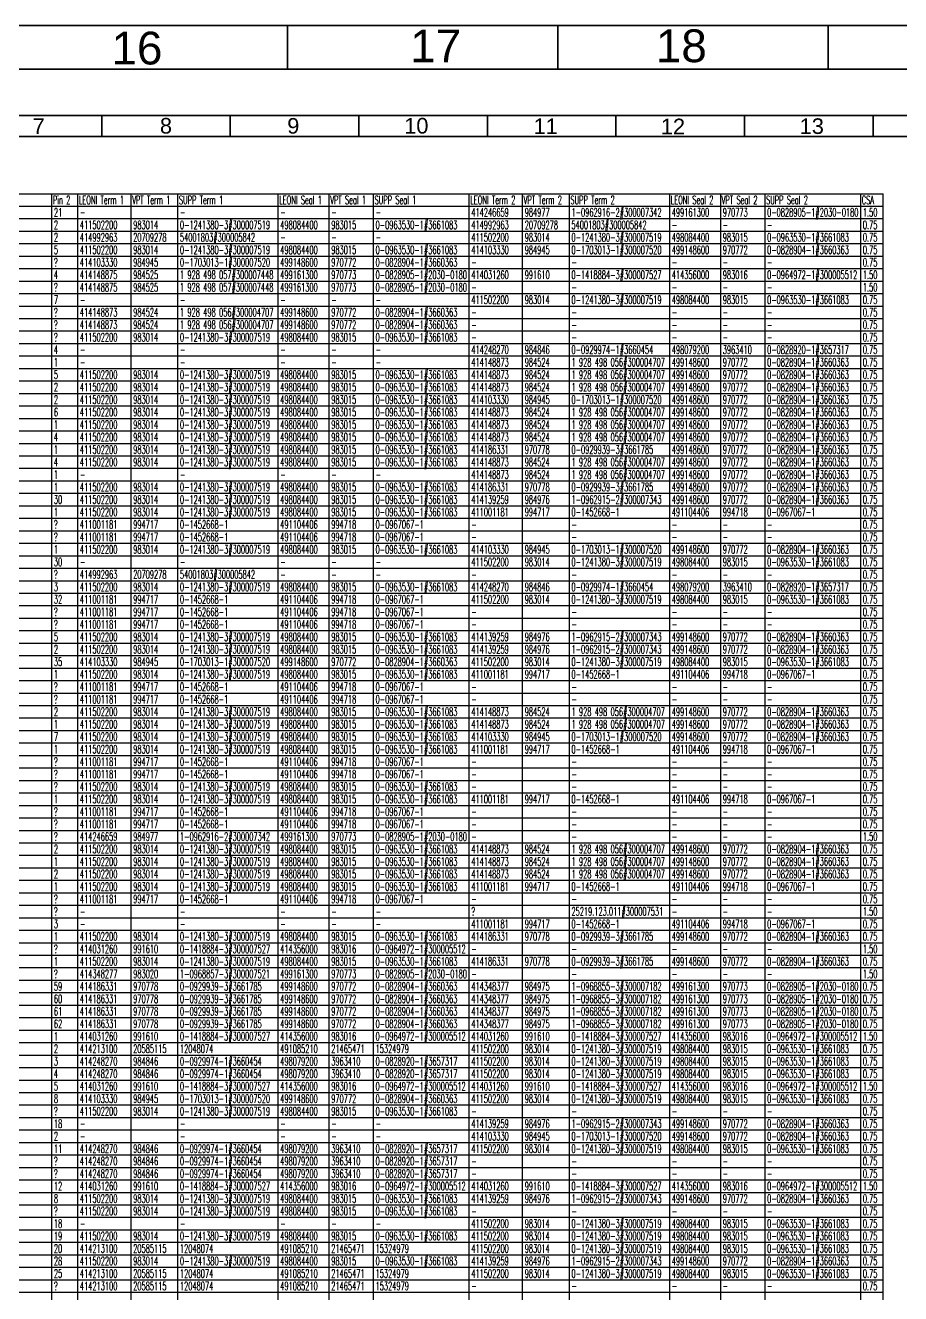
# Model space of a CAD drawing. Header units: millimetres. Extents: x -78 to 6757, y -2226 to 2184.
# Drawn here: x 3828 to 4669, y 965 to 2184 of the extents above; entities that cross this region are included whole.
import ezdxf

# ---------------------------------------------------------------- set-up
doc = ezdxf.new("R2010")
doc.units = ezdxf.units.MM
doc.layers.add('Leoni-Framelayer', color=7, linetype='Continuous')
doc.styles.add('HS-TABLE-WIRE', font='ROMANS.SHX', dxfattribs={"width": 0.5, "height": 8})
doc.styles.get("Standard").update_dxf_attribs({"font": 'TIMES.TTF'})
doc.linetypes.add('ZIPPED_TUBE', pattern='A,0.0001,-0.25,["~",Standard,S=1,R=0,X=-0.3,Y=-0.6],-0.25', length=0.5001)

# ---------------------------------------------------------------- blocks, each defined once
blk = doc.blocks.new('A2-frame')
at = {"layer": 'Leoni-Framelayer', "linetype": 'Continuous', "lineweight": 35}
for p, q in [((396, 898.58), (396, 902.58)), ((420.75, 898.58), (420.75, 902.58)), ((445.5, 898.58), (445.5, 902.58))]:
    blk.add_line(p, q, dxfattribs=at)
for points in [[(0, 482.58), (594, 482.58), (594, 902.58), (0, 902.58)], [(4, 486.58), (590, 486.58), (590, 898.58), (4, 898.58)]]:
    blk.add_lwpolyline(points, close=True, dxfattribs=at)
at = {"layer": 'Leoni-Framelayer', "linetype": 'Continuous', "lineweight": 35, "char_height": 3, "width": 0.34}
for s, insert, attachment_point in [('{\\fArial|b0|i0|c0|p34;17}', (407.24, 902.2), 1), ('{\\fArial|b0|i0|c0|p34;18}', (434.38, 902.21), 3), ('{\\fArial|b0|i0|c0|p34;16}', (384.56, 902), 3)]:
    blk.add_mtext(s, dxfattribs=dict(at, insert=insert, attachment_point=attachment_point))
blk = doc.blocks.new('3rd page_new')
at = {"color": 92, "linetype": 'Continuous'}
blk.add_lwpolyline([(5136.5, -873), (3036.5, -873), (3036.5, 2097), (5136.5, 2097), (5136.5, -873), (5136.5, -873)], dxfattribs=at)
at = {"layer": 'Leoni-Framelayer', "linetype": 'Continuous', "lineweight": 35}
for p, q in [((3901.2, 2077), (3901.2, 2097)), ((4024.7, 2077), (4024.7, 2097)), ((4148.2, 2077), (4148.2, 2097)), ((4271.8, 2077), (4271.8, 2097)), ((4395.3, 2077), (4395.3, 2097)), ((4518.8, 2077), (4518.8, 2097)), ((4642.3, 2077), (4642.3, 2097))]:
    blk.add_line(p, q, dxfattribs=at)
for points in [[(5136.5, -873), (5136.5, 2097), (3036.5, 2097), (3036.5, -873)], [(5116.5, -853), (5116.5, 2077), (3056.5, 2077), (3056.5, -853)]]:
    blk.add_lwpolyline(points, close=True, dxfattribs=at)
at = {"layer": 'Leoni-Framelayer', "linetype": 'Continuous', "lineweight": 35, "char_height": 15, "width": 1.7}
for s, insert, attachment_point in [('{\\fArial|b0|i0|c0|p34;7}', (3846.4, 2094.4), 3), ('{\\fArial|b0|i0|c0|p34;8}', (3968.7, 2094.8), 3), ('{\\fArial|b0|i0|c0|p34;9}', (4079.4, 2094.7), 1), ('{\\fArial|b0|i0|c0|p34;10}', (4215.1, 2094.8), 3), ('{\\fArial|b0|i0|c0|p34;11}', (4339.4, 2094.3), 3), ('{\\fArial|b0|i0|c0|p34;12}', (4461.7, 2094.1), 3), ('{\\fArial|b0|i0|c0|p34;13}', (4571.8, 2094.4), 1)]:
    blk.add_mtext(s, dxfattribs=dict(at, insert=insert, attachment_point=attachment_point))
blk = doc.blocks.new('3rd page_new1')
at = {"linetype": 'ZIPPED_TUBE'}
blk.add_blockref('3rd page_new', (0, 0), dxfattribs=at)
blk.add_blockref('3rd page_new', (0, 0), dxfattribs=at)
blk = doc.blocks.new('3rdpage')
at = {"linetype": 'ZIPPED_TUBE'}
blk.add_blockref('3rd page_new1', (0, 0), dxfattribs=at)
blk = doc.blocks.new('3rdpage_')
at = {"linetype": 'ZIPPED_TUBE'}
blk.add_blockref('3rdpage', (0, 0), dxfattribs=at)

msp = doc.modelspace()

# ---------------------------------------------------------------- linework, layer by layer
at = {"color": 92, "linetype": 'Continuous'}
msp.add_lwpolyline([(-78.4, -2226.2), (-78.4, 2183.8), (6158.6, 2183.8), (6158.6, -2226.2), (-78.4, -2226.2), (-78.4, -2226.2)], dxfattribs=at)
at = {"color": 7, "linetype": 'Continuous'}
for points in [[(3091.1, 2022), (4651.9, 2022)], [(3853.2, 162), (3853.2, 2022)], [(3878.2, 162), (3878.2, 2022)], [(3929.4, 162), (3929.4, 2022)], [(3974.3, 162), (3974.3, 2022)], [(4070.7, 162), (4070.7, 2022)], [(4119.7, 162), (4119.7, 2022)], [(4162.3, 162), (4162.3, 2022)], [(4254.3, 162), (4254.3, 2022)], [(4305.6, 162), (4305.6, 2022)], [(4350.5, 162), (4350.5, 2022)], [(4446.9, 162), (4446.9, 2022)], [(4495.9, 162), (4495.9, 2022)], [(4538.5, 162), (4538.5, 2022)], [(4630.5, 162), (4630.5, 2022)], [(4651.9, 162), (4651.9, 2022)], [(3091.1, 2010), (4651.9, 2010)], [(3091.1, 1998), (4651.9, 1998)], [(3091.1, 1986), (4651.9, 1986)], [(3091.1, 1974), (4651.9, 1974)], [(3091.1, 1962), (4651.9, 1962)], [(3091.1, 1950), (4651.9, 1950)], [(3091.1, 1938), (4651.9, 1938)], [(3091.1, 1926), (4651.9, 1926)], [(3091.1, 1914), (4651.9, 1914)], [(3091.1, 1902), (4651.9, 1902)], [(3091.1, 1890), (4651.9, 1890)], [(3091.1, 1878), (4651.9, 1878)], [(3091.1, 1866), (4651.9, 1866)], [(3091.1, 1854), (4651.9, 1854)], [(3091.1, 1842), (4651.9, 1842)], [(3091.1, 1830), (4651.9, 1830)], [(3091.1, 1818), (4651.9, 1818)], [(3091.1, 1806), (4651.9, 1806)], [(3091.1, 1794), (4651.9, 1794)], [(3091.1, 1782), (4651.9, 1782)], [(3091.1, 1770), (4651.9, 1770)], [(3091.1, 1758), (4651.9, 1758)], [(3091.1, 1746), (4651.9, 1746)], [(3091.1, 1734), (4651.9, 1734)], [(3091.1, 1722), (4651.9, 1722)], [(3091.1, 1710), (4651.9, 1710)], [(3091.1, 1698), (4651.9, 1698)], [(3091.1, 1686), (4651.9, 1686)], [(3091.1, 1674), (4651.9, 1674)], [(3091.1, 1662), (4651.9, 1662)], [(3091.1, 1650), (4651.9, 1650)], [(3091.1, 1638), (4651.9, 1638)], [(3091.1, 1626), (4651.9, 1626)], [(3091.1, 1614), (4651.9, 1614)], [(3091.1, 1602), (4651.9, 1602)], [(3091.1, 1590), (4651.9, 1590)], [(3091.1, 1578), (4651.9, 1578)], [(3091.1, 1566), (4651.9, 1566)], [(3091.1, 1554), (4651.9, 1554)], [(3091.1, 1542), (4651.9, 1542)], [(3091.1, 1530), (4651.9, 1530)], [(3091.1, 1518), (4651.9, 1518)], [(3091.1, 1506), (4651.9, 1506)], [(3091.1, 1494), (4651.9, 1494)], [(3091.1, 1482), (4651.9, 1482)], [(3091.1, 1470), (4651.9, 1470)], [(3091.1, 1458), (4651.9, 1458)], [(3091.1, 1446), (4651.9, 1446)], [(3091.1, 1434), (4651.9, 1434)], [(3091.1, 1422), (4651.9, 1422)], [(3091.1, 1410), (4651.9, 1410)], [(3091.1, 1398), (4651.9, 1398)], [(3091.1, 1386), (4651.9, 1386)], [(3091.1, 1374), (4651.9, 1374)], [(3091.1, 1362), (4651.9, 1362)], [(3091.1, 1350), (4651.9, 1350)], [(3091.1, 1338), (4651.9, 1338)], [(3091.1, 1326), (4651.9, 1326)], [(3091.1, 1314), (4651.9, 1314)], [(3091.1, 1302), (4651.9, 1302)], [(3091.1, 1290), (4651.9, 1290)], [(3091.1, 1278), (4651.9, 1278)], [(3091.1, 1266), (4651.9, 1266)], [(3091.1, 1254), (4651.9, 1254)], [(3091.1, 1242), (4651.9, 1242)], [(3091.1, 1230), (4651.9, 1230)], [(3091.1, 1218), (4651.9, 1218)], [(3091.1, 1206), (4651.9, 1206)], [(3091.1, 1194), (4651.9, 1194)], [(3091.1, 1182), (4651.9, 1182)], [(3091.1, 1170), (4651.9, 1170)], [(3091.1, 1158), (4651.9, 1158)], [(3091.1, 1146), (4651.9, 1146)], [(3091.1, 1134), (4651.9, 1134)], [(3091.1, 1122), (4651.9, 1122)], [(3091.1, 1110), (4651.9, 1110)], [(3091.1, 1098), (4651.9, 1098)], [(3091.1, 1086), (4651.9, 1086)], [(3091.1, 1074), (4651.9, 1074)], [(3091.1, 1062), (4651.9, 1062)], [(3091.1, 1050), (4651.9, 1050)], [(3091.1, 1038), (4651.9, 1038)], [(3091.1, 1026), (4651.9, 1026)], [(3091.1, 1014), (4651.9, 1014)], [(3091.1, 1002), (4651.9, 1002)], [(3091.1, 990), (4651.9, 990)], [(3091.1, 978), (4651.9, 978)], [(3091.1, 966), (4651.9, 966)]]:
    msp.add_lwpolyline(points, dxfattribs=at)

# ---------------------------------------------------------------- block references
at = {"linetype": 'ZIPPED_TUBE'}
msp.add_blockref('3rdpage_', (0, 0), dxfattribs=at)
at = {"layer": 'Leoni-Framelayer', "linetype": 'Continuous', "lineweight": 35, "xscale": 10.5, "yscale": 10.5, "zscale": 10.5}
msp.add_blockref('A2-frame', (-78.4, -7293.3), dxfattribs=at)

# ---------------------------------------------------------------- texts
at = {"color": 1, "linetype": 'Continuous', "style": 'HS-TABLE-WIRE', "width": 0.5}
for s, p in [('Pin 2', (3854.2, 2012)), ('LEONI Term 1', (3879.2, 2012)), ('VPT Term 1', (3930.4, 2012)), ('SUPP Term 1', (3975.3, 2012)), ('LEONI Seal 1', (4071.7, 2012)), ('VPT Seal 1', (4120.7, 2012)), ('SUPP Seal 1', (4163.3, 2012)), ('LEONI Term 2', (4255.3, 2012)), ('VPT Term 2', (4306.6, 2012)), ('SUPP Term 2', (4351.5, 2012)), ('LEONI Seal 2', (4447.9, 2012)), ('VPT Seal 2', (4496.9, 2012)), ('SUPP Seal 2', (4539.5, 2012)), ('CSA', (4631.5, 2012))]:
    msp.add_text(s, height=8, dxfattribs=at).set_placement(p)
at = {"color": 92, "linetype": 'Continuous', "style": 'HS-TABLE-WIRE', "width": 0.5}
for s, p in [('21', (3855.2, 2000)), ('-', (3880.2, 2000)), ('-', (3976.3, 2000)), ('-', (4072.7, 2000)), ('-', (4121.7, 2000)), ('-', (4164.3, 2000)), ('414246659', (4256.3, 2000)), ('984977', (4307.6, 2000)), ('1-0962916-2#300007342', (4352.5, 2000)), ('499161300', (4448.9, 2000)), ('970773', (4497.9, 2000)), ('0-0828905-1#2030-0180', (4540.5, 2000)), ('1.50', (4632.5, 2000)), ('2', (3855.2, 1988)), ('411502200', (3880.2, 1988)), ('983014', (3931.4, 1988)), ('0-1241380-3#300007519', (3976.3, 1988)), ('498084400', (4072.7, 1988)), ('983015', (4121.7, 1988)), ('0-0963530-1#3661083', (4164.3, 1988)), ('414992963', (4256.3, 1988)), ('20709278', (4307.6, 1988)), ('54001803#300005842', (4352.5, 1988)), ('-', (4448.9, 1988)), ('-', (4497.9, 1988)), ('-', (4540.5, 1988)), ('0.75', (4632.5, 1988)), ('2', (3855.2, 1976)), ('414992963', (3880.2, 1976)), ('20709278', (3931.4, 1976)), ('54001803#300005842', (3976.3, 1976)), ('-', (4072.7, 1976)), ('-', (4121.7, 1976)), ('-', (4164.3, 1976)), ('411502200', (4256.3, 1976)), ('983014', (4307.6, 1976)), ('0-1241380-3#300007519', (4352.5, 1976)), ('498084400', (4448.9, 1976)), ('983015', (4497.9, 1976)), ('0-0963530-1#3661083', (4540.5, 1976)), ('0.75', (4632.5, 1976)), ('5', (3855.2, 1964)), ('411502200', (3880.2, 1964)), ('983014', (3931.4, 1964)), ('0-1241380-3#300007519', (3976.3, 1964)), ('498084400', (4072.7, 1964)), ('983015', (4121.7, 1964)), ('0-0963530-1#3661083', (4164.3, 1964)), ('414103330', (4256.3, 1964)), ('984945', (4307.6, 1964)), ('0-1703013-1#300007520', (4352.5, 1964)), ('499148600', (4448.9, 1964)), ('970772', (4497.9, 1964)), ('0-0828904-1#3660363', (4540.5, 1964)), ('0.75', (4632.5, 1964)), ('?', (3855.2, 1952)), ('414103330', (3880.2, 1952)), ('984945', (3931.4, 1952)), ('0-1703013-1#300007520', (3976.3, 1952)), ('499148600', (4072.7, 1952)), ('970772', (4121.7, 1952)), ('0-0828904-1#3660363', (4164.3, 1952)), ('-', (4256.3, 1952)), ('-', (4352.5, 1952)), ('-', (4448.9, 1952)), ('-', (4497.9, 1952)), ('-', (4540.5, 1952)), ('0.75', (4632.5, 1952)), ('4', (3855.2, 1940)), ('414148875', (3880.2, 1940)), ('984525', (3931.4, 1940)), ('1 928 498 057#300007448', (3976.3, 1940)), ('499161300', (4072.7, 1940)), ('970773', (4121.7, 1940)), ('0-0828905-1#2030-0180', (4164.3, 1940)), ('414031260', (4256.3, 1940)), ('991610', (4307.6, 1940)), ('0-1418884-3#300007527', (4352.5, 1940)), ('414356000', (4448.9, 1940)), ('983016', (4497.9, 1940)), ('0-0964972-1#300005512', (4540.5, 1940)), ('1.50', (4632.5, 1940)), ('?', (3855.2, 1928)), ('414148875', (3880.2, 1928)), ('984525', (3931.4, 1928)), ('1 928 498 057#300007448', (3976.3, 1928)), ('499161300', (4072.7, 1928)), ('970773', (4121.7, 1928)), ('0-0828905-1#2030-0180', (4164.3, 1928)), ('-', (4256.3, 1928)), ('-', (4352.5, 1928)), ('-', (4448.9, 1928)), ('-', (4497.9, 1928)), ('-', (4540.5, 1928)), ('1.50', (4632.5, 1928)), ('7', (3855.2, 1916)), ('-', (3880.2, 1916)), ('-', (3976.3, 1916)), ('-', (4072.7, 1916)), ('-', (4121.7, 1916)), ('-', (4164.3, 1916)), ('411502200', (4256.3, 1916)), ('983014', (4307.6, 1916)), ('0-1241380-3#300007519', (4352.5, 1916)), ('498084400', (4448.9, 1916)), ('983015', (4497.9, 1916)), ('0-0963530-1#3661083', (4540.5, 1916)), ('0.75', (4632.5, 1916)), ('?', (3855.2, 1904)), ('414148873', (3880.2, 1904)), ('984524', (3931.4, 1904)), ('1 928 498 056#300004707', (3976.3, 1904)), ('499148600', (4072.7, 1904)), ('970772', (4121.7, 1904)), ('0-0828904-1#3660363', (4164.3, 1904)), ('-', (4256.3, 1904)), ('-', (4352.5, 1904)), ('-', (4448.9, 1904)), ('-', (4497.9, 1904)), ('-', (4540.5, 1904)), ('0.75', (4632.5, 1904)), ('?', (3855.2, 1892)), ('414148873', (3880.2, 1892)), ('984524', (3931.4, 1892)), ('1 928 498 056#300004707', (3976.3, 1892)), ('499148600', (4072.7, 1892)), ('970772', (4121.7, 1892)), ('0-0828904-1#3660363', (4164.3, 1892)), ('-', (4256.3, 1892)), ('-', (4352.5, 1892)), ('-', (4448.9, 1892)), ('-', (4497.9, 1892)), ('-', (4540.5, 1892)), ('0.75', (4632.5, 1892)), ('?', (3855.2, 1880)), ('411502200', (3880.2, 1880)), ('983014', (3931.4, 1880)), ('0-1241380-3#300007519', (3976.3, 1880)), ('498084400', (4072.7, 1880)), ('983015', (4121.7, 1880)), ('0-0963530-1#3661083', (4164.3, 1880)), ('-', (4256.3, 1880)), ('0-0929974-1#3660454', (4352.5, 1868)), ('-', (4352.5, 1880)), ('-', (4448.9, 1880)), ('-', (4497.9, 1880)), ('0-0828920-1#3657317', (4540.5, 1868)), ('-', (4540.5, 1880)), ('0.75', (4632.5, 1880)), ('4', (3855.2, 1868)), ('-', (3880.2, 1868)), ('-', (3976.3, 1868)), ('-', (4072.7, 1868)), ('-', (4121.7, 1868)), ('-', (4164.3, 1868)), ('414248270', (4256.3, 1868)), ('984846', (4307.6, 1868)), ('1 928 498 056#300004707', (4352.5, 1856)), ('498079200', (4448.9, 1868)), ('3963410', (4497.9, 1868)), ('0-0828904-1#3660363', (4540.5, 1856)), ('0.75', (4632.5, 1868)), ('1', (3855.2, 1856)), ('-', (3880.2, 1856)), ('0-1241380-3#300007519', (3976.3, 1844)), ('-', (3976.3, 1856)), ('-', (4072.7, 1856)), ('-', (4121.7, 1856)), ('0-0963530-1#3661083', (4164.3, 1844)), ('-', (4164.3, 1856)), ('414148873', (4256.3, 1856)), ('984524', (4307.6, 1856)), ('1 928 498 056#300004707', (4352.5, 1844)), ('499148600', (4448.9, 1856)), ('970772', (4497.9, 1856)), ('0-0828904-1#3660363', (4540.5, 1844)), ('0.75', (4632.5, 1856)), ('5', (3855.2, 1844)), ('411502200', (3880.2, 1844)), ('983014', (3931.4, 1844)), ('0-1241380-3#300007519', (3976.3, 1832)), ('498084400', (4072.7, 1844)), ('983015', (4121.7, 1844)), ('0-0963530-1#3661083', (4164.3, 1832)), ('414148873', (4256.3, 1844)), ('984524', (4307.6, 1844)), ('1 928 498 056#300004707', (4352.5, 1832)), ('499148600', (4448.9, 1844)), ('970772', (4497.9, 1844)), ('0-0828904-1#3660363', (4540.5, 1832)), ('0.75', (4632.5, 1844)), ('2', (3855.2, 1832)), ('411502200', (3880.2, 1832)), ('983014', (3931.4, 1832)), ('0-1241380-3#300007519', (3976.3, 1820)), ('498084400', (4072.7, 1832)), ('983015', (4121.7, 1832)), ('0-0963530-1#3661083', (4164.3, 1820)), ('414148873', (4256.3, 1832)), ('984524', (4307.6, 1832)), ('0-1703013-1#300007520', (4352.5, 1820)), ('499148600', (4448.9, 1832)), ('970772', (4497.9, 1832)), ('0-0828904-1#3660363', (4540.5, 1820)), ('0.75', (4632.5, 1832)), ('2', (3855.2, 1820)), ('411502200', (3880.2, 1820)), ('983014', (3931.4, 1820)), ('0-1241380-3#300007519', (3976.3, 1808)), ('498084400', (4072.7, 1820)), ('983015', (4121.7, 1820)), ('0-0963530-1#3661083', (4164.3, 1808)), ('414103330', (4256.3, 1820)), ('984945', (4307.6, 1820)), ('1 928 498 056#300004707', (4352.5, 1808)), ('499148600', (4448.9, 1820)), ('970772', (4497.9, 1820)), ('0-0828904-1#3660363', (4540.5, 1808)), ('0.75', (4632.5, 1820)), ('6', (3855.2, 1808)), ('411502200', (3880.2, 1808)), ('983014', (3931.4, 1808)), ('0-1241380-3#300007519', (3976.3, 1796)), ('498084400', (4072.7, 1808)), ('983015', (4121.7, 1808)), ('0-0963530-1#3661083', (4164.3, 1796)), ('414148873', (4256.3, 1808)), ('984524', (4307.6, 1808)), ('1 928 498 056#300004707', (4352.5, 1796)), ('499148600', (4448.9, 1808)), ('970772', (4497.9, 1808)), ('0-0828904-1#3660363', (4540.5, 1796)), ('0.75', (4632.5, 1808)), ('1', (3855.2, 1796)), ('411502200', (3880.2, 1796)), ('983014', (3931.4, 1796)), ('0-1241380-3#300007519', (3976.3, 1784)), ('498084400', (4072.7, 1796)), ('983015', (4121.7, 1796)), ('0-0963530-1#3661083', (4164.3, 1784)), ('414148873', (4256.3, 1796)), ('984524', (4307.6, 1796)), ('1 928 498 056#300004707', (4352.5, 1784)), ('499148600', (4448.9, 1796)), ('970772', (4497.9, 1796)), ('0-0828904-1#3660363', (4540.5, 1784)), ('0.75', (4632.5, 1796)), ('4', (3855.2, 1784)), ('1', (3855.2, 1772)), ('411502200', (3880.2, 1784)), ('411502200', (3880.2, 1772)), ('983014', (3931.4, 1784)), ('983014', (3931.4, 1772)), ('0-1241380-3#300007519', (3976.3, 1772)), ('498084400', (4072.7, 1784)), ('498084400', (4072.7, 1772)), ('983015', (4121.7, 1784)), ('983015', (4121.7, 1772)), ('0-0963530-1#3661083', (4164.3, 1772)), ('414148873', (4256.3, 1784)), ('414186331', (4256.3, 1772)), ('984524', (4307.6, 1784)), ('970778', (4307.6, 1772)), ('0-0929939-3#3661785', (4352.5, 1772)), ('499148600', (4448.9, 1784)), ('499148600', (4448.9, 1772)), ('970772', (4497.9, 1784)), ('970772', (4497.9, 1772)), ('0-0828904-1#3660363', (4540.5, 1772)), ('0.75', (4632.5, 1784)), ('0.75', (4632.5, 1772)), ('4', (3855.2, 1760)), ('411502200', (3880.2, 1760)), ('983014', (3931.4, 1760)), ('0-1241380-3#300007519', (3976.3, 1760)), ('498084400', (4072.7, 1760)), ('983015', (4121.7, 1760)), ('0-0963530-1#3661083', (4164.3, 1760)), ('414148873', (4256.3, 1760)), ('984524', (4307.6, 1760)), ('1 928 498 056#300004707', (4352.5, 1760)), ('499148600', (4448.9, 1760)), ('970772', (4497.9, 1760)), ('0-0828904-1#3660363', (4540.5, 1760)), ('0.75', (4632.5, 1760)), ('1', (3855.2, 1748)), ('414148873', (4256.3, 1748)), ('984524', (4307.6, 1748)), ('1 928 498 056#300004707', (4352.5, 1748)), ('499148600', (4448.9, 1748)), ('970772', (4497.9, 1748)), ('0-0828904-1#3660363', (4540.5, 1748)), ('0.75', (4632.5, 1748)), ('1', (3855.2, 1736)), ('411502200', (3880.2, 1736)), ('-', (3880.2, 1748)), ('983014', (3931.4, 1736)), ('0-1241380-3#300007519', (3976.3, 1736)), ('-', (3976.3, 1748)), ('498084400', (4072.7, 1736)), ('-', (4072.7, 1748)), ('983015', (4121.7, 1736)), ('-', (4121.7, 1748)), ('0-0963530-1#3661083', (4164.3, 1736)), ('-', (4164.3, 1748)), ('414186331', (4256.3, 1736)), ('970778', (4307.6, 1736)), ('0-0929939-3#3661785', (4352.5, 1736)), ('499148600', (4448.9, 1736)), ('970772', (4497.9, 1736)), ('0-0828904-1#3660363', (4540.5, 1736)), ('0.75', (4632.5, 1736)), ('30', (3855.2, 1724)), ('411502200', (3880.2, 1724)), ('983014', (3931.4, 1724)), ('0-1241380-3#300007519', (3976.3, 1724)), ('498084400', (4072.7, 1724)), ('983015', (4121.7, 1724)), ('0-0963530-1#3661083', (4164.3, 1724)), ('414139259', (4256.3, 1724)), ('984976', (4307.6, 1724)), ('1-0962915-2#300007343', (4352.5, 1724)), ('499148600', (4448.9, 1724)), ('970772', (4497.9, 1724)), ('0-0828904-1#3660363', (4540.5, 1724)), ('0.75', (4632.5, 1724)), ('1', (3855.2, 1712)), ('411502200', (3880.2, 1712)), ('983014', (3931.4, 1712)), ('0-1241380-3#300007519', (3976.3, 1712)), ('498084400', (4072.7, 1712)), ('983015', (4121.7, 1712)), ('0-0963530-1#3661083', (4164.3, 1712)), ('411001181', (4256.3, 1712)), ('994717', (4307.6, 1712)), ('0-1452668-1', (4352.5, 1712)), ('491104406', (4448.9, 1712)), ('994718', (4497.9, 1712)), ('0-0967067-1', (4540.5, 1712)), ('0.75', (4632.5, 1712)), ('?', (3855.2, 1700)), ('411001181', (3880.2, 1700)), ('994717', (3931.4, 1700)), ('0-1452668-1', (3976.3, 1700)), ('491104406', (4072.7, 1700)), ('994718', (4121.7, 1700)), ('0-0967067-1', (4164.3, 1700)), ('0.75', (4632.5, 1700)), ('?', (3855.2, 1688)), ('411001181', (3880.2, 1688)), ('994717', (3931.4, 1688)), ('0-1452668-1', (3976.3, 1688)), ('491104406', (4072.7, 1688)), ('994718', (4121.7, 1688)), ('0-0967067-1', (4164.3, 1688)), ('-', (4256.3, 1700)), ('-', (4352.5, 1700)), ('-', (4448.9, 1700)), ('-', (4497.9, 1700)), ('-', (4540.5, 1700)), ('0.75', (4632.5, 1688)), ('1', (3855.2, 1676)), ('411502200', (3880.2, 1676)), ('983014', (3931.4, 1676)), ('0-1241380-3#300007519', (3976.3, 1676)), ('498084400', (4072.7, 1676)), ('983015', (4121.7, 1676)), ('0-0963530-1#3661083', (4164.3, 1676)), ('414103330', (4256.3, 1676)), ('-', (4256.3, 1688)), ('984945', (4307.6, 1676)), ('0-1703013-1#300007520', (4352.5, 1676)), ('-', (4352.5, 1688)), ('499148600', (4448.9, 1676)), ('-', (4448.9, 1688)), ('970772', (4497.9, 1676)), ('-', (4497.9, 1688)), ('0-0828904-1#3660363', (4540.5, 1676)), ('-', (4540.5, 1688)), ('0.75', (4632.5, 1676)), ('30', (3855.2, 1664)), ('411502200', (4256.3, 1664)), ('983014', (4307.6, 1664)), ('0-1241380-3#300007519', (4352.5, 1664)), ('498084400', (4448.9, 1664)), ('983015', (4497.9, 1664)), ('0-0963530-1#3661083', (4540.5, 1664)), ('0.75', (4632.5, 1664)), ('?', (3855.2, 1652)), ('414992963', (3880.2, 1652)), ('-', (3880.2, 1664)), ('20709278', (3931.4, 1652)), ('54001803#300005842', (3976.3, 1652)), ('-', (3976.3, 1664)), ('-', (4072.7, 1664)), ('-', (4121.7, 1664)), ('-', (4164.3, 1664)), ('0.75', (4632.5, 1652)), ('3', (3855.2, 1640)), ('411502200', (3880.2, 1640)), ('983014', (3931.4, 1640)), ('0-1241380-3#300007519', (3976.3, 1640)), ('498084400', (4072.7, 1640)), ('-', (4072.7, 1652)), ('983015', (4121.7, 1640)), ('-', (4121.7, 1652)), ('0-0963530-1#3661083', (4164.3, 1640)), ('-', (4164.3, 1652)), ('414248270', (4256.3, 1640)), ('-', (4256.3, 1652)), ('984846', (4307.6, 1640)), ('0-0929974-1#3660454', (4352.5, 1640)), ('-', (4352.5, 1652)), ('498079200', (4448.9, 1640)), ('-', (4448.9, 1652)), ('3963410', (4497.9, 1640)), ('-', (4497.9, 1652)), ('0-0828920-1#3657317', (4540.5, 1640)), ('-', (4540.5, 1652)), ('0.75', (4632.5, 1640)), ('32', (3855.2, 1628)), ('411001181', (3880.2, 1628)), ('994717', (3931.4, 1628)), ('0-1452668-1', (3976.3, 1628)), ('491104406', (4072.7, 1628)), ('994718', (4121.7, 1628)), ('0-0967067-1', (4164.3, 1628)), ('411502200', (4256.3, 1628)), ('983014', (4307.6, 1628)), ('0-1241380-3#300007519', (4352.5, 1628)), ('498084400', (4448.9, 1628)), ('983015', (4497.9, 1628)), ('0-0963530-1#3661083', (4540.5, 1628)), ('0.75', (4632.5, 1628)), ('?', (3855.2, 1616)), ('411001181', (3880.2, 1616)), ('994717', (3931.4, 1616)), ('0-1452668-1', (3976.3, 1616)), ('491104406', (4072.7, 1616)), ('994718', (4121.7, 1616)), ('0-0967067-1', (4164.3, 1616)), ('0.75', (4632.5, 1616)), ('?', (3855.2, 1604)), ('411001181', (3880.2, 1604)), ('994717', (3931.4, 1604)), ('0-1452668-1', (3976.3, 1604)), ('491104406', (4072.7, 1604)), ('994718', (4121.7, 1604)), ('0-0967067-1', (4164.3, 1604)), ('-', (4256.3, 1616)), ('-', (4352.5, 1616)), ('-', (4448.9, 1616)), ('-', (4497.9, 1616)), ('-', (4540.5, 1616)), ('0.75', (4632.5, 1604)), ('5', (3855.2, 1592)), ('411502200', (3880.2, 1592)), ('983014', (3931.4, 1592)), ('0-1241380-3#300007519', (3976.3, 1592)), ('498084400', (4072.7, 1592)), ('983015', (4121.7, 1592)), ('0-0963530-1#3661083', (4164.3, 1592)), ('414139259', (4256.3, 1592)), ('-', (4256.3, 1604)), ('984976', (4307.6, 1592)), ('-', (4352.5, 1604)), ('1-0962915-2#300007343', (4352.5, 1592)), ('499148600', (4448.9, 1592)), ('-', (4448.9, 1604)), ('970772', (4497.9, 1592)), ('-', (4497.9, 1604)), ('0-0828904-1#3660363', (4540.5, 1592)), ('-', (4540.5, 1604)), ('0.75', (4632.5, 1592)), ('2', (3855.2, 1580)), ('411502200', (3880.2, 1580)), ('983014', (3931.4, 1580)), ('0-1241380-3#300007519', (3976.3, 1580)), ('498084400', (4072.7, 1580)), ('983015', (4121.7, 1580)), ('0-0963530-1#3661083', (4164.3, 1580)), ('414139259', (4256.3, 1580)), ('984976', (4307.6, 1580)), ('1-0962915-2#300007343', (4352.5, 1580)), ('499148600', (4448.9, 1580)), ('970772', (4497.9, 1580)), ('0-0828904-1#3660363', (4540.5, 1580)), ('0.75', (4632.5, 1580)), ('35', (3855.2, 1568)), ('414103330', (3880.2, 1568)), ('984945', (3931.4, 1568)), ('0-1703013-1#300007520', (3976.3, 1568)), ('499148600', (4072.7, 1568)), ('970772', (4121.7, 1568)), ('0-0828904-1#3660363', (4164.3, 1568)), ('411502200', (4256.3, 1568)), ('983014', (4307.6, 1568)), ('0-1241380-3#300007519', (4352.5, 1568)), ('498084400', (4448.9, 1568)), ('983015', (4497.9, 1568)), ('0-0963530-1#3661083', (4540.5, 1568)), ('0.75', (4632.5, 1568)), ('1', (3855.2, 1556)), ('411502200', (3880.2, 1556)), ('983014', (3931.4, 1556)), ('0-1241380-3#300007519', (3976.3, 1556)), ('498084400', (4072.7, 1556)), ('983015', (4121.7, 1556)), ('0-0963530-1#3661083', (4164.3, 1556)), ('411001181', (4256.3, 1556)), ('994717', (4307.6, 1556)), ('0-1452668-1', (4352.5, 1556)), ('491104406', (4448.9, 1556)), ('994718', (4497.9, 1556)), ('0-0967067-1', (4540.5, 1556)), ('0.75', (4632.5, 1556)), ('?', (3855.2, 1544)), ('411001181', (3880.2, 1544)), ('994717', (3931.4, 1544)), ('0-1452668-1', (3976.3, 1544)), ('491104406', (4072.7, 1544)), ('994718', (4121.7, 1544)), ('0-0967067-1', (4164.3, 1544)), ('0.75', (4632.5, 1544)), ('?', (3855.2, 1532)), ('411001181', (3880.2, 1532)), ('994717', (3931.4, 1532)), ('0-1452668-1', (3976.3, 1532)), ('491104406', (4072.7, 1532)), ('994718', (4121.7, 1532)), ('0-0967067-1', (4164.3, 1532)), ('-', (4256.3, 1544)), ('-', (4352.5, 1544)), ('-', (4448.9, 1544)), ('-', (4497.9, 1544)), ('-', (4540.5, 1544)), ('0.75', (4632.5, 1532)), ('2', (3855.2, 1520)), ('411502200', (3880.2, 1520)), ('983014', (3931.4, 1520)), ('0-1241380-3#300007519', (3976.3, 1520)), ('498084400', (4072.7, 1520)), ('983015', (4121.7, 1520)), ('0-0963530-1#3661083', (4164.3, 1520)), ('414148873', (4256.3, 1520)), ('-', (4256.3, 1532)), ('984524', (4307.6, 1520)), ('-', (4352.5, 1532)), ('1 928 498 056#300004707', (4352.5, 1520)), ('499148600', (4448.9, 1520)), ('-', (4448.9, 1532)), ('970772', (4497.9, 1520)), ('-', (4497.9, 1532)), ('0-0828904-1#3660363', (4540.5, 1520)), ('-', (4540.5, 1532)), ('0.75', (4632.5, 1520)), ('1', (3855.2, 1508)), ('411502200', (3880.2, 1508)), ('983014', (3931.4, 1508)), ('0-1241380-3#300007519', (3976.3, 1508)), ('498084400', (4072.7, 1508)), ('983015', (4121.7, 1508)), ('0-0963530-1#3661083', (4164.3, 1508)), ('414148873', (4256.3, 1508)), ('984524', (4307.6, 1508)), ('1 928 498 056#300004707', (4352.5, 1508)), ('499148600', (4448.9, 1508)), ('970772', (4497.9, 1508)), ('0-0828904-1#3660363', (4540.5, 1508)), ('0.75', (4632.5, 1508)), ('7', (3855.2, 1496)), ('411502200', (3880.2, 1496)), ('983014', (3931.4, 1496)), ('0-1241380-3#300007519', (3976.3, 1496)), ('498084400', (4072.7, 1496)), ('983015', (4121.7, 1496)), ('0-0963530-1#3661083', (4164.3, 1496)), ('414103330', (4256.3, 1496)), ('984945', (4307.6, 1496)), ('0-1703013-1#300007520', (4352.5, 1496)), ('499148600', (4448.9, 1496)), ('970772', (4497.9, 1496)), ('0-0828904-1#3660363', (4540.5, 1496)), ('0.75', (4632.5, 1496)), ('1', (3855.2, 1484)), ('411502200', (3880.2, 1484)), ('983014', (3931.4, 1484)), ('0-1241380-3#300007519', (3976.3, 1484)), ('498084400', (4072.7, 1484)), ('983015', (4121.7, 1484)), ('0-0963530-1#3661083', (4164.3, 1484)), ('411001181', (4256.3, 1484)), ('994717', (4307.6, 1484)), ('0-1452668-1', (4352.5, 1484)), ('491104406', (4448.9, 1484)), ('994718', (4497.9, 1484)), ('0-0967067-1', (4540.5, 1484)), ('0.75', (4632.5, 1484)), ('?', (3855.2, 1472)), ('411001181', (3880.2, 1472)), ('994717', (3931.4, 1472)), ('0-1452668-1', (3976.3, 1472)), ('491104406', (4072.7, 1472)), ('994718', (4121.7, 1472)), ('0-0967067-1', (4164.3, 1472)), ('-', (4256.3, 1472)), ('-', (4352.5, 1472)), ('-', (4448.9, 1472)), ('-', (4497.9, 1472)), ('-', (4540.5, 1472)), ('0.75', (4632.5, 1472)), ('?', (3855.2, 1460)), ('411001181', (3880.2, 1460)), ('994717', (3931.4, 1460)), ('0-1452668-1', (3976.3, 1460)), ('491104406', (4072.7, 1460)), ('994718', (4121.7, 1460)), ('0-0967067-1', (4164.3, 1460)), ('-', (4256.3, 1460)), ('-', (4352.5, 1460)), ('-', (4448.9, 1460)), ('-', (4497.9, 1460)), ('-', (4540.5, 1460)), ('0.75', (4632.5, 1460)), ('?', (3855.2, 1448)), ('411502200', (3880.2, 1448)), ('983014', (3931.4, 1448)), ('0-1241380-3#300007519', (3976.3, 1448)), ('498084400', (4072.7, 1448)), ('983015', (4121.7, 1448)), ('0-0963530-1#3661083', (4164.3, 1448)), ('-', (4256.3, 1448)), ('-', (4352.5, 1448)), ('-', (4448.9, 1448)), ('-', (4497.9, 1448)), ('-', (4540.5, 1448)), ('0.75', (4632.5, 1448)), ('1', (3855.2, 1436)), ('411502200', (3880.2, 1436)), ('983014', (3931.4, 1436)), ('0-1241380-3#300007519', (3976.3, 1436)), ('498084400', (4072.7, 1436)), ('983015', (4121.7, 1436)), ('0-0963530-1#3661083', (4164.3, 1436)), ('411001181', (4256.3, 1436)), ('994717', (4307.6, 1436)), ('0-1452668-1', (4352.5, 1436)), ('491104406', (4448.9, 1436)), ('994718', (4497.9, 1436)), ('0-0967067-1', (4540.5, 1436)), ('0.75', (4632.5, 1436)), ('?', (3855.2, 1424)), ('411001181', (3880.2, 1424)), ('994717', (3931.4, 1424)), ('0-1452668-1', (3976.3, 1424)), ('491104406', (4072.7, 1424)), ('994718', (4121.7, 1424)), ('0-0967067-1', (4164.3, 1424)), ('-', (4256.3, 1424)), ('-', (4352.5, 1424)), ('-', (4448.9, 1424)), ('-', (4497.9, 1424)), ('-', (4540.5, 1424)), ('0.75', (4632.5, 1424)), ('?', (3855.2, 1412)), ('411001181', (3880.2, 1412)), ('994717', (3931.4, 1412)), ('0-1452668-1', (3976.3, 1412)), ('491104406', (4072.7, 1412)), ('994718', (4121.7, 1412)), ('0-0967067-1', (4164.3, 1412)), ('-', (4256.3, 1412)), ('-', (4352.5, 1412)), ('-', (4448.9, 1412)), ('-', (4497.9, 1412)), ('-', (4540.5, 1412)), ('0.75', (4632.5, 1412)), ('?', (3855.2, 1400)), ('414246659', (3880.2, 1400)), ('984977', (3931.4, 1400)), ('1-0962916-2#300007342', (3976.3, 1400)), ('499161300', (4072.7, 1400)), ('970773', (4121.7, 1400)), ('0-0828905-1#2030-0180', (4164.3, 1400)), ('-', (4256.3, 1400)), ('-', (4352.5, 1400)), ('-', (4448.9, 1400)), ('-', (4497.9, 1400)), ('-', (4540.5, 1400)), ('1.50', (4632.5, 1400)), ('2', (3855.2, 1388)), ('411502200', (3880.2, 1388)), ('983014', (3931.4, 1388)), ('0-1241380-3#300007519', (3976.3, 1388)), ('498084400', (4072.7, 1388)), ('983015', (4121.7, 1388)), ('0-0963530-1#3661083', (4164.3, 1388)), ('414148873', (4256.3, 1388)), ('984524', (4307.6, 1388)), ('1 928 498 056#300004707', (4352.5, 1388)), ('499148600', (4448.9, 1388)), ('970772', (4497.9, 1388)), ('0-0828904-1#3660363', (4540.5, 1388)), ('0.75', (4632.5, 1388)), ('1', (3855.2, 1376)), ('411502200', (3880.2, 1376)), ('983014', (3931.4, 1376)), ('0-1241380-3#300007519', (3976.3, 1376)), ('498084400', (4072.7, 1376)), ('983015', (4121.7, 1376)), ('0-0963530-1#3661083', (4164.3, 1376)), ('414148873', (4256.3, 1376)), ('984524', (4307.6, 1376)), ('1 928 498 056#300004707', (4352.5, 1376)), ('499148600', (4448.9, 1376)), ('970772', (4497.9, 1376)), ('0-0828904-1#3660363', (4540.5, 1376)), ('0.75', (4632.5, 1376)), ('2', (3855.2, 1364)), ('411502200', (3880.2, 1364)), ('983014', (3931.4, 1364)), ('0-1241380-3#300007519', (3976.3, 1364)), ('498084400', (4072.7, 1364)), ('983015', (4121.7, 1364)), ('0-0963530-1#3661083', (4164.3, 1364)), ('414148873', (4256.3, 1364)), ('984524', (4307.6, 1364)), ('1 928 498 056#300004707', (4352.5, 1364)), ('499148600', (4448.9, 1364)), ('970772', (4497.9, 1364)), ('0-0828904-1#3660363', (4540.5, 1364)), ('0.75', (4632.5, 1364)), ('1', (3855.2, 1352)), ('411502200', (3880.2, 1352)), ('983014', (3931.4, 1352)), ('0-1241380-3#300007519', (3976.3, 1352)), ('498084400', (4072.7, 1352)), ('983015', (4121.7, 1352)), ('0-0963530-1#3661083', (4164.3, 1352)), ('411001181', (4256.3, 1352)), ('994717', (4307.6, 1352)), ('0-1452668-1', (4352.5, 1352)), ('491104406', (4448.9, 1352)), ('994718', (4497.9, 1352)), ('0-0967067-1', (4540.5, 1352)), ('0.75', (4632.5, 1352)), ('?', (3855.2, 1340)), ('411001181', (3880.2, 1340)), ('994717', (3931.4, 1340)), ('0-1452668-1', (3976.3, 1340)), ('491104406', (4072.7, 1340)), ('994718', (4121.7, 1340)), ('0-0967067-1', (4164.3, 1340)), ('-', (4256.3, 1340)), ('-', (4352.5, 1340)), ('-', (4448.9, 1340)), ('-', (4497.9, 1340)), ('-', (4540.5, 1340)), ('0.75', (4632.5, 1340)), ('?', (3855.2, 1328)), ('-', (3880.2, 1328)), ('-', (3976.3, 1328)), ('-', (4072.7, 1328)), ('-', (4121.7, 1328)), ('-', (4164.3, 1328)), ('?', (4256.3, 1328)), ('25219.123.011#300007531', (4352.5, 1328)), ('-', (4448.9, 1328)), ('-', (4497.9, 1328)), ('-', (4540.5, 1328)), ('1.50', (4632.5, 1328)), ('3', (3855.2, 1316)), ('-', (3880.2, 1316)), ('-', (3976.3, 1316)), ('-', (4072.7, 1316)), ('-', (4121.7, 1316)), ('-', (4164.3, 1316)), ('411001181', (4256.3, 1316)), ('994717', (4307.6, 1316)), ('0-1452668-1', (4352.5, 1316)), ('491104406', (4448.9, 1316)), ('994718', (4497.9, 1316)), ('0-0967067-1', (4540.5, 1316)), ('0.75', (4632.5, 1316)), ('1', (3855.2, 1304)), ('411502200', (3880.2, 1304)), ('983014', (3931.4, 1304)), ('0-1241380-3#300007519', (3976.3, 1304)), ('498084400', (4072.7, 1304)), ('983015', (4121.7, 1304)), ('0-0963530-1#3661083', (4164.3, 1304)), ('414186331', (4256.3, 1304)), ('970778', (4307.6, 1304)), ('0-0929939-3#3661785', (4352.5, 1304)), ('499148600', (4448.9, 1304)), ('970772', (4497.9, 1304)), ('0-0828904-1#3660363', (4540.5, 1304)), ('0.75', (4632.5, 1304)), ('?', (3855.2, 1292)), ('414031260', (3880.2, 1292)), ('991610', (3931.4, 1292)), ('0-1418884-3#300007527', (3976.3, 1292)), ('414356000', (4072.7, 1292)), ('983016', (4121.7, 1292)), ('0-0964972-1#300005512', (4164.3, 1292)), ('-', (4256.3, 1292)), ('-', (4352.5, 1292)), ('-', (4448.9, 1292)), ('-', (4497.9, 1292)), ('-', (4540.5, 1292)), ('1.50', (4632.5, 1292)), ('1', (3855.2, 1280)), ('411502200', (3880.2, 1280)), ('983014', (3931.4, 1280)), ('0-1241380-3#300007519', (3976.3, 1280)), ('498084400', (4072.7, 1280)), ('983015', (4121.7, 1280)), ('0-0963530-1#3661083', (4164.3, 1280)), ('414186331', (4256.3, 1280)), ('970778', (4307.6, 1280)), ('0-0929939-3#3661785', (4352.5, 1280)), ('499148600', (4448.9, 1280)), ('970772', (4497.9, 1280)), ('0-0828904-1#3660363', (4540.5, 1280)), ('0.75', (4632.5, 1280)), ('?', (3855.2, 1268)), ('414348277', (3880.2, 1268)), ('983020', (3931.4, 1268)), ('1-0968857-3#300007521', (3976.3, 1268)), ('499161300', (4072.7, 1268)), ('970773', (4121.7, 1268)), ('0-0828905-1#2030-0180', (4164.3, 1268)), ('-', (4256.3, 1268)), ('-', (4352.5, 1268)), ('-', (4448.9, 1268)), ('-', (4497.9, 1268)), ('-', (4540.5, 1268)), ('1.50', (4632.5, 1268)), ('59', (3855.2, 1256)), ('414186331', (3880.2, 1256)), ('970778', (3931.4, 1256)), ('0-0929939-3#3661785', (3976.3, 1256)), ('499148600', (4072.7, 1256)), ('970772', (4121.7, 1256)), ('0-0828904-1#3660363', (4164.3, 1256)), ('414348377', (4256.3, 1256)), ('984975', (4307.6, 1256)), ('1-0968855-3#300007182', (4352.5, 1256)), ('499161300', (4448.9, 1256)), ('970773', (4497.9, 1256)), ('0-0828905-1#2030-0180', (4540.5, 1256)), ('0.75', (4632.5, 1256)), ('60', (3855.2, 1244)), ('414186331', (3880.2, 1244)), ('970778', (3931.4, 1244)), ('0-0929939-3#3661785', (3976.3, 1244)), ('499148600', (4072.7, 1244)), ('970772', (4121.7, 1244)), ('0-0828904-1#3660363', (4164.3, 1244)), ('414348377', (4256.3, 1244)), ('984975', (4307.6, 1244)), ('1-0968855-3#300007182', (4352.5, 1244)), ('499161300', (4448.9, 1244)), ('970773', (4497.9, 1244)), ('0-0828905-1#2030-0180', (4540.5, 1244)), ('0.75', (4632.5, 1244)), ('61', (3855.2, 1232)), ('414186331', (3880.2, 1232)), ('970778', (3931.4, 1232)), ('0-0929939-3#3661785', (3976.3, 1232)), ('499148600', (4072.7, 1232)), ('970772', (4121.7, 1232)), ('0-0828904-1#3660363', (4164.3, 1232)), ('414348377', (4256.3, 1232)), ('984975', (4307.6, 1232)), ('1-0968855-3#300007182', (4352.5, 1232)), ('499161300', (4448.9, 1232)), ('970773', (4497.9, 1232)), ('0-0828905-1#2030-0180', (4540.5, 1232)), ('0.75', (4632.5, 1232)), ('62', (3855.2, 1220)), ('414186331', (3880.2, 1220)), ('970778', (3931.4, 1220)), ('0-0929939-3#3661785', (3976.3, 1220)), ('499148600', (4072.7, 1220)), ('970772', (4121.7, 1220)), ('0-0828904-1#3660363', (4164.3, 1220)), ('414348377', (4256.3, 1220)), ('984975', (4307.6, 1220)), ('1-0968855-3#300007182', (4352.5, 1220)), ('499161300', (4448.9, 1220)), ('970773', (4497.9, 1220)), ('0-0828905-1#2030-0180', (4540.5, 1220)), ('0.75', (4632.5, 1220)), ('1', (3855.2, 1208)), ('414031260', (3880.2, 1208)), ('991610', (3931.4, 1208)), ('0-1418884-3#300007527', (3976.3, 1208)), ('414356000', (4072.7, 1208)), ('983016', (4121.7, 1208)), ('0-0964972-1#300005512', (4164.3, 1208)), ('414031260', (4256.3, 1208)), ('991610', (4307.6, 1208)), ('0-1418884-3#300007527', (4352.5, 1208)), ('414356000', (4448.9, 1208)), ('983016', (4497.9, 1208)), ('0-0964972-1#300005512', (4540.5, 1208)), ('1.50', (4632.5, 1208)), ('2', (3855.2, 1196)), ('414213100', (3880.2, 1196)), ('20585115', (3931.4, 1196)), ('12048074', (3976.3, 1196)), ('491085210', (4072.7, 1196)), ('21465471', (4121.7, 1196)), ('15324979', (4164.3, 1196)), ('411502200', (4256.3, 1196)), ('983014', (4307.6, 1196)), ('0-1241380-3#300007519', (4352.5, 1196)), ('498084400', (4448.9, 1196)), ('983015', (4497.9, 1196)), ('0-0963530-1#3661083', (4540.5, 1196)), ('0.75', (4632.5, 1196)), ('3', (3855.2, 1184)), ('414248270', (3880.2, 1184)), ('984846', (3931.4, 1184)), ('0-0929974-1#3660454', (3976.3, 1184)), ('498079200', (4072.7, 1184)), ('3963410', (4121.7, 1184)), ('0-0828920-1#3657317', (4164.3, 1184)), ('411502200', (4256.3, 1184)), ('983014', (4307.6, 1184)), ('0-1241380-3#300007519', (4352.5, 1184)), ('498084400', (4448.9, 1184)), ('983015', (4497.9, 1184)), ('0-0963530-1#3661083', (4540.5, 1184)), ('0.75', (4632.5, 1184)), ('4', (3855.2, 1172)), ('414248270', (3880.2, 1172)), ('984846', (3931.4, 1172)), ('0-0929974-1#3660454', (3976.3, 1172)), ('498079200', (4072.7, 1172)), ('3963410', (4121.7, 1172)), ('0-0828920-1#3657317', (4164.3, 1172)), ('411502200', (4256.3, 1172)), ('983014', (4307.6, 1172)), ('0-1241380-3#300007519', (4352.5, 1172)), ('498084400', (4448.9, 1172)), ('983015', (4497.9, 1172)), ('0-0963530-1#3661083', (4540.5, 1172)), ('0.75', (4632.5, 1172)), ('5', (3855.2, 1160)), ('414031260', (3880.2, 1160)), ('991610', (3931.4, 1160)), ('0-1418884-3#300007527', (3976.3, 1160)), ('414356000', (4072.7, 1160)), ('983016', (4121.7, 1160)), ('0-0964972-1#300005512', (4164.3, 1160)), ('414031260', (4256.3, 1160)), ('991610', (4307.6, 1160)), ('0-1418884-3#300007527', (4352.5, 1160)), ('414356000', (4448.9, 1160)), ('983016', (4497.9, 1160)), ('0-0964972-1#300005512', (4540.5, 1160)), ('1.50', (4632.5, 1160)), ('8', (3855.2, 1148)), ('414103330', (3880.2, 1148)), ('984945', (3931.4, 1148)), ('0-1703013-1#300007520', (3976.3, 1148)), ('499148600', (4072.7, 1148)), ('970772', (4121.7, 1148)), ('0-0828904-1#3660363', (4164.3, 1148)), ('411502200', (4256.3, 1148)), ('983014', (4307.6, 1148)), ('0-1241380-3#300007519', (4352.5, 1148)), ('498084400', (4448.9, 1148)), ('983015', (4497.9, 1148)), ('0-0963530-1#3661083', (4540.5, 1148)), ('0.75', (4632.5, 1148)), ('?', (3855.2, 1136)), ('411502200', (3880.2, 1136)), ('983014', (3931.4, 1136)), ('0-1241380-3#300007519', (3976.3, 1136)), ('498084400', (4072.7, 1136)), ('983015', (4121.7, 1136)), ('0-0963530-1#3661083', (4164.3, 1136)), ('-', (4256.3, 1136)), ('-', (4352.5, 1136)), ('-', (4448.9, 1136)), ('-', (4497.9, 1136)), ('-', (4540.5, 1136)), ('0.75', (4632.5, 1136)), ('18', (3855.2, 1124)), ('-', (3880.2, 1124)), ('-', (3976.3, 1124)), ('-', (4072.7, 1124)), ('-', (4121.7, 1124)), ('-', (4164.3, 1124)), ('414139259', (4256.3, 1124)), ('984976', (4307.6, 1124)), ('1-0962915-2#300007343', (4352.5, 1124)), ('499148600', (4448.9, 1124)), ('970772', (4497.9, 1124)), ('0-0828904-1#3660363', (4540.5, 1124)), ('0.75', (4632.5, 1124)), ('2', (3855.2, 1112)), ('-', (3880.2, 1112)), ('0-0929974-1#3660454', (3976.3, 1100)), ('-', (3976.3, 1112)), ('-', (4072.7, 1112)), ('-', (4121.7, 1112)), ('0-0828920-1#3657317', (4164.3, 1100)), ('-', (4164.3, 1112)), ('414103330', (4256.3, 1112)), ('984945', (4307.6, 1112)), ('0-1703013-1#300007520', (4352.5, 1112)), ('0-1241380-3#300007519', (4352.5, 1100)), ('499148600', (4448.9, 1112)), ('970772', (4497.9, 1112)), ('0-0828904-1#3660363', (4540.5, 1112)), ('0-0963530-1#3661083', (4540.5, 1100)), ('0.75', (4632.5, 1112)), ('11', (3855.2, 1100)), ('414248270', (3880.2, 1100)), ('984846', (3931.4, 1100)), ('0-0929974-1#3660454', (3976.3, 1088)), ('498079200', (4072.7, 1100)), ('3963410', (4121.7, 1100)), ('0-0828920-1#3657317', (4164.3, 1088)), ('411502200', (4256.3, 1100)), ('983014', (4307.6, 1100)), ('498084400', (4448.9, 1100)), ('983015', (4497.9, 1100)), ('0.75', (4632.5, 1100)), ('?', (3855.2, 1088)), ('414248270', (3880.2, 1088)), ('984846', (3931.4, 1088)), ('0-0929974-1#3660454', (3976.3, 1076)), ('498079200', (4072.7, 1088)), ('3963410', (4121.7, 1088)), ('0-0828920-1#3657317', (4164.3, 1076)), ('-', (4256.3, 1088)), ('-', (4352.5, 1088)), ('-', (4448.9, 1088)), ('-', (4497.9, 1088)), ('-', (4540.5, 1088)), ('0.75', (4632.5, 1088)), ('?', (3855.2, 1076)), ('414248270', (3880.2, 1076)), ('984846', (3931.4, 1076)), ('0-1418884-3#300007527', (3976.3, 1064)), ('498079200', (4072.7, 1076)), ('3963410', (4121.7, 1076)), ('0-0964972-1#300005512', (4164.3, 1064)), ('-', (4256.3, 1076)), ('0-1418884-3#300007527', (4352.5, 1064)), ('-', (4352.5, 1076)), ('-', (4448.9, 1076)), ('-', (4497.9, 1076)), ('0-0964972-1#300005512', (4540.5, 1064)), ('-', (4540.5, 1076)), ('0.75', (4632.5, 1076)), ('12', (3855.2, 1064)), ('414031260', (3880.2, 1064)), ('991610', (3931.4, 1064)), ('0-1241380-3#300007519', (3976.3, 1052)), ('414356000', (4072.7, 1064)), ('983016', (4121.7, 1064)), ('0-0963530-1#3661083', (4164.3, 1052)), ('414031260', (4256.3, 1064)), ('991610', (4307.6, 1064)), ('1-0962915-2#300007343', (4352.5, 1052)), ('414356000', (4448.9, 1064)), ('983016', (4497.9, 1064)), ('0-0828904-1#3660363', (4540.5, 1052)), ('1.50', (4632.5, 1064)), ('8', (3855.2, 1052)), ('411502200', (3880.2, 1052)), ('983014', (3931.4, 1052)), ('0-1241380-3#300007519', (3976.3, 1040)), ('498084400', (4072.7, 1052)), ('983015', (4121.7, 1052)), ('0-0963530-1#3661083', (4164.3, 1040)), ('414139259', (4256.3, 1052)), ('984976', (4307.6, 1052)), ('499148600', (4448.9, 1052)), ('970772', (4497.9, 1052)), ('0.75', (4632.5, 1052)), ('?', (3855.2, 1040)), ('411502200', (3880.2, 1040)), ('983014', (3931.4, 1040)), ('498084400', (4072.7, 1040)), ('983015', (4121.7, 1040)), ('-', (4256.3, 1040)), ('0-1241380-3#300007519', (4352.5, 1028)), ('-', (4352.5, 1040)), ('-', (4448.9, 1040)), ('-', (4497.9, 1040)), ('0-0963530-1#3661083', (4540.5, 1028)), ('-', (4540.5, 1040)), ('0.75', (4632.5, 1040)), ('18', (3855.2, 1028)), ('-', (3880.2, 1028)), ('0-1241380-3#300007519', (3976.3, 1016)), ('-', (3976.3, 1028)), ('-', (4072.7, 1028)), ('-', (4121.7, 1028)), ('0-0963530-1#3661083', (4164.3, 1016)), ('-', (4164.3, 1028)), ('411502200', (4256.3, 1028)), ('983014', (4307.6, 1028)), ('0-1241380-3#300007519', (4352.5, 1016)), ('498084400', (4448.9, 1028)), ('983015', (4497.9, 1028)), ('0-0963530-1#3661083', (4540.5, 1016)), ('0.75', (4632.5, 1028)), ('20', (3855.2, 1004)), ('19', (3855.2, 1016)), ('411502200', (3880.2, 1016)), ('414213100', (3880.2, 1004)), ('983014', (3931.4, 1016)), ('20585115', (3931.4, 1004)), ('12048074', (3976.3, 1004)), ('498084400', (4072.7, 1016)), ('491085210', (4072.7, 1004)), ('983015', (4121.7, 1016)), ('21465471', (4121.7, 1004)), ('15324979', (4164.3, 1004)), ('411502200', (4256.3, 1016)), ('411502200', (4256.3, 1004)), ('983014', (4307.6, 1016)), ('983014', (4307.6, 1004)), ('0-1241380-3#300007519', (4352.5, 1004)), ('498084400', (4448.9, 1016)), ('498084400', (4448.9, 1004)), ('983015', (4497.9, 1016)), ('983015', (4497.9, 1004)), ('0-0963530-1#3661083', (4540.5, 1004)), ('0.75', (4632.5, 1016)), ('0.75', (4632.5, 1004)), ('28', (3855.2, 992)), ('411502200', (3880.2, 992)), ('983014', (3931.4, 992)), ('0-1241380-3#300007519', (3976.3, 992)), ('498084400', (4072.7, 992)), ('983015', (4121.7, 992)), ('0-0963530-1#3661083', (4164.3, 992)), ('414139259', (4256.3, 992)), ('984976', (4307.6, 992)), ('1-0962915-2#300007343', (4352.5, 992)), ('499148600', (4448.9, 992)), ('970772', (4497.9, 992)), ('0-0828904-1#3660363', (4540.5, 992)), ('0.75', (4632.5, 992)), ('25', (3855.2, 980)), ('414213100', (3880.2, 980)), ('20585115', (3931.4, 980)), ('12048074', (3976.3, 980)), ('491085210', (4072.7, 980)), ('21465471', (4121.7, 980)), ('15324979', (4164.3, 980)), ('411502200', (4256.3, 980)), ('983014', (4307.6, 980)), ('0-1241380-3#300007519', (4352.5, 980)), ('498084400', (4448.9, 980)), ('983015', (4497.9, 980)), ('0-0963530-1#3661083', (4540.5, 980)), ('0.75', (4632.5, 980)), ('?', (3855.2, 968)), ('414213100', (3880.2, 968)), ('20585115', (3931.4, 968)), ('12048074', (3976.3, 968)), ('491085210', (4072.7, 968)), ('21465471', (4121.7, 968)), ('15324979', (4164.3, 968)), ('0.75', (4632.5, 968)), ('-', (4256.3, 968)), ('-', (4352.5, 968)), ('-', (4448.9, 968)), ('-', (4497.9, 968)), ('-', (4540.5, 968))]:
    msp.add_text(s, height=8, dxfattribs=at).set_placement(p)

doc.saveas('drawing.dxf')
